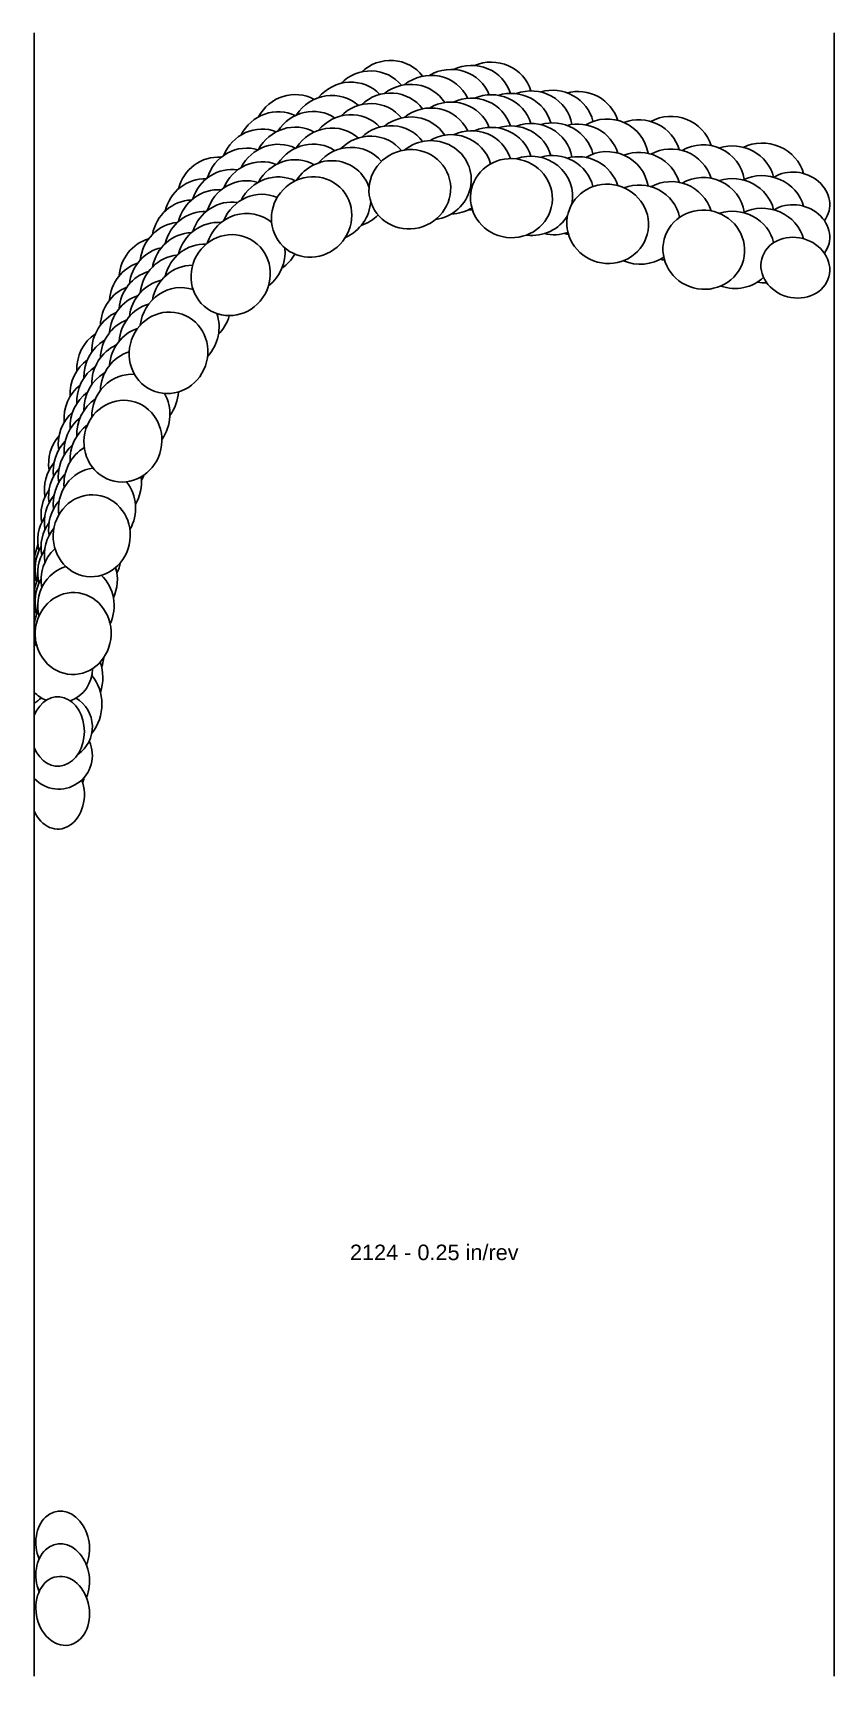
# Model space of a CAD drawing. Header units: inches. Extents: x -6.1 to 0, y -11.5 to 1.1.
import ezdxf
from ezdxf.enums import TextEntityAlignment as Align

# ---------------------------------------------------------------- set-up
doc = ezdxf.new("R2010")
doc.units = ezdxf.units.IN
doc.header["$MEASUREMENT"] = 0
for name, color, linetype, true_color in [('Blade_1', 30, 'Continuous', 0xff7f00), ('Blade_2', 7, 'Continuous', 0xcccc00), ('Blade_3', 7, 'Continuous', 0x00cc00), ('Blade_4', 7, 'Continuous', 0x00cccc), ('Blade_5', 7, 'Continuous', 0x0066cc)]:
    doc.layers.add(name, color=color, linetype=linetype, true_color=true_color)
doc.layers.add('Gage_Line', color=7, linetype='Continuous')
doc.styles.get("Standard").update_dxf_attribs({"font": 'arial.ttf'})

msp = doc.modelspace()

# ---------------------------------------------------------------- linework, layer by layer
at = {"layer": 'Blade_1'}
for centre, major_axis, ratio, start_param, end_param in [((-3.249, 0.404), (0.296, 0.105), 0.964461, 6.501886, 8.196693), ((-2.471, 0.336), (0.311, -0.04), 0.965898, 6.669985, 8.305541), ((-4.001, 0.192), (0.217, 0.227), 0.961677, 6.445282, 8.058035), ((-3.249, 0.154), (0.296, 0.105), 0.964461, 6.501886, 8.196693), ((-2.471, 0.086), (0.311, -0.04), 0.965898, 6.669985, 8.305541), ((-1.734, 0.139), (0.303, -0.081), 0.965926, 6.686936, 8.66962), ((-4.001, -0.058), (0.217, 0.227), 0.961677, 6.445282, 8.058035), ((-0.998, -0.059), (0.303, -0.081), 0.965926, 6.683612, 8.665749), ((-1.734, -0.111), (0.303, -0.081), 0.965926, 6.686936, 8.66962), ((-4.621, -0.254), (0.154, 0.273), 0.958623, 6.631219, 8.075052), ((-0.998, -0.309), (0.303, -0.081), 0.965926, 6.683612, 8.665749), ((-0.297, -0.197), (0.257, -0.069), 0.866025, 5.943067, 8.749854), ((-4.621, -0.504), (0.154, 0.273), 0.958623, 6.631219, 8.075052), ((-0.297, -0.447), (0.257, -0.069), 0.866025, 5.943067, 8.749854), ((-5.097, -0.849), (0.104, 0.296), 0.955877, 6.819238, 8.092305), ((-5.097, -1.099), (0.104, 0.296), 0.955877, 6.819238, 8.092305), ((-5.446, -1.526), (0.066, 0.307), 0.949043, 6.995124, 8.102546), ((-5.446, -1.776), (0.066, 0.307), 0.949043, 6.995124, 8.102546), ((-5.685, -2.251), (0.039, 0.312), 0.937362, 7.183808, 8.115252), ((-5.685, -2.501), (0.039, 0.312), 0.937362, 7.183808, 8.115252), ((-5.827, -3), (0.014, 0.314), 0.925182, 7.346193, 8.189784), ((-5.827, -3.25), (0.014, 0.314), 0.925182, 7.346193, 8.189784), ((-5.937, -3.274), (0, 0.257), 1, 7.009462, 7.103731), ((-5.937, -3.524), (0, 0.257), 1, 7.009462, 7.103731), ((-5.937, -3.774), (0, 0.257), 1, 7.009462, 7.103731), ((-5.937, -3.774), (0, 0.257), 1, 3.485467, 4.725671), ((-5.937, -3.774), (0, 0.257), 1, 8.604233, 9.038642), ((-5.945, -4.251), (0, 0.266), 0.766045, 2.058801, 7.365977), ((-5.937, -4.215), (0, 0.257), 1, 0.53807, 0.820545), ((-5.937, -4.215), (0, 0.257), 1, 3.738733, 5.745116), ((-5.937, -4.435), (0, 0.257), 1, 2.318789, 5.153979), ((-5.937, -4.215), (0, 0.257), 1, 2.321048, 2.390444), ((-5.907, -10.489), (-0.046, 0.262), 0.766045, 3.991316, 8.12258), ((-5.907, -10.739), (-0.046, 0.262), 0.766045, 3.991316, 8.12258)]:
    msp.add_ellipse(centre, major_axis=major_axis, ratio=ratio, start_param=start_param, end_param=end_param, dxfattribs=at)
for centre, major_axis, ratio in [((-3.249, -0.096), (0.296, 0.105), 0.964461), ((-2.471, -0.164), (0.311, -0.04), 0.965898), ((-4.001, -0.308), (0.217, 0.227), 0.961677), ((-1.734, -0.361), (0.303, -0.081), 0.965926), ((-0.998, -0.559), (0.303, -0.081), 0.965926), ((-4.621, -0.754), (0.154, 0.273), 0.958623), ((-0.297, -0.697), (0.257, -0.069), 0.866025), ((-5.097, -1.349), (0.104, 0.296), 0.955877), ((-5.446, -2.026), (0.066, 0.307), 0.949043), ((-5.685, -2.751), (0.039, 0.312), 0.937362), ((-5.827, -3.5), (0.014, 0.314), 0.925182), ((-5.907, -10.989), (-0.046, 0.262), 0.766045)]:
    msp.add_ellipse(centre, major_axis=major_axis, ratio=ratio, dxfattribs=at)
at = {"layer": 'Blade_2'}
for centre, major_axis, ratio, start_param, end_param in [((-3.092, 0.473), (0.305, 0.075), 0.964891, 6.467927, 8.305789), ((-3.857, 0.316), (0.237, 0.206), 0.962291, 6.390762, 8.152638), ((-2.316, 0.354), (0.307, -0.065), 0.965926, 6.655954, 8.443934), ((-3.092, 0.223), (0.305, 0.075), 0.964891, 6.467927, 8.305789), ((-3.857, 0.066), (0.237, 0.206), 0.962291, 6.390762, 8.152638), ((-2.316, 0.104), (0.307, -0.065), 0.965926, 6.655954, 8.443934), ((-1.489, 0.133), (0.303, -0.081), 0.965926, 6.801484, 8.501672), ((-3.092, -0.027), (0.305, 0.075), 0.964891, 4.606992, 8.305789), ((-4.509, -0.091), (0.165, 0.267), 0.959221, 6.525751, 8.124792), ((-3.857, -0.184), (0.237, 0.206), 0.962291, 5.874187, 8.152638), ((-2.316, -0.146), (0.307, -0.065), 0.965926, 6.290111, 8.443934), ((-1.489, -0.117), (0.303, -0.081), 0.965926, 6.801484, 8.501672), ((-0.768, -0.06), (0.303, -0.081), 0.939693, 6.756356, 8.459262), ((-4.509, -0.341), (0.165, 0.267), 0.959221, 6.525751, 8.124792), ((-1.489, -0.367), (0.303, -0.081), 0.965926, 6.744076, 8.501672), ((-0.768, -0.31), (0.303, -0.081), 0.939693, 6.756356, 8.459262), ((-3.857, -0.184), (0.237, 0.206), 0.962291, 4.397446, 5.532165), ((-5.012, -0.662), (0.114, 0.293), 0.956389, 6.72701, 8.131367), ((-4.509, -0.591), (0.165, 0.267), 0.959221, 6.128264, 8.124792), ((-2.316, -0.146), (0.307, -0.065), 0.965926, 4.791687, 5.978558), ((-0.768, -0.56), (0.303, -0.081), 0.939693, 6.747674, 8.459262), ((-5.012, -0.912), (0.114, 0.293), 0.956389, 6.72701, 8.131367), ((-4.509, -0.591), (0.165, 0.267), 0.959221, 4.339636, 5.393725), ((-1.489, -0.367), (0.303, -0.081), 0.965926, 4.554866, 5.595096), ((-5.012, -1.162), (0.114, 0.293), 0.956389, 6.321792, 8.131367), ((-0.768, -0.56), (0.303, -0.081), 0.939693, 4.631914, 5.774583), ((-5.385, -1.327), (0.075, 0.305), 0.94944, 6.918673, 8.136929), ((-5.012, -1.162), (0.114, 0.293), 0.956389, 4.323299, 5.438777), ((-5.385, -1.577), (0.075, 0.305), 0.94944, 6.918673, 8.136929), ((-5.385, -1.827), (0.075, 0.305), 0.94944, 6.444576, 8.136929), ((-5.385, -1.827), (0.075, 0.305), 0.94944, 4.316581, 5.502487), ((-5.645, -2.044), (0.04, 0.311), 0.942807, 7.091884, 8.139447), ((-5.645, -2.294), (0.04, 0.311), 0.942807, 7.091884, 8.139447), ((-5.645, -2.544), (0.04, 0.311), 0.942807, 6.521252, 8.139447), ((-5.645, -2.544), (0.04, 0.311), 0.942807, 4.296422, 5.548609), ((-5.806, -2.789), (0.015, 0.314), 0.931068, 7.292005, 8.151406), ((-5.806, -3.039), (0.015, 0.314), 0.931068, 7.292005, 8.151406), ((-5.806, -3.289), (0.015, 0.314), 0.931068, 6.599933, 8.151406), ((-5.806, -3.289), (0.015, 0.314), 0.931068, 4.303269, 5.60774), ((-5.875, -3.799), (0.029, 0.313), 0.852344, 4.910981, 4.930284), ((-5.875, -4.049), (0.029, 0.313), 0.852344, 4.034943, 5.601892), ((-5.945, -4.733), (0, 0.266), 0.766045, 2.058801, 5.147081)]:
    msp.add_ellipse(centre, major_axis=major_axis, ratio=ratio, start_param=start_param, end_param=end_param, dxfattribs=at)
at = {"layer": 'Blade_3'}
for centre, major_axis, ratio, start_param, end_param in [((-2.935, 0.519), (0.311, 0.045), 0.965258, 6.501093, 8.264971), ((-3.71, 0.418), (0.255, 0.184), 0.962884, 6.406532, 8.119263), ((-2.151, 0.359), (0.303, -0.081), 0.965926, 6.772128, 8.4186), ((-2.935, 0.269), (0.311, 0.045), 0.965258, 6.501093, 8.264971), ((-3.71, 0.168), (0.255, 0.184), 0.962884, 6.406532, 8.119263), ((-2.151, 0.109), (0.303, -0.081), 0.965926, 6.772128, 8.4186), ((-4.392, 0.055), (0.175, 0.261), 0.959827, 6.488382, 8.065254), ((-2.935, 0.019), (0.311, 0.045), 0.965258, 6.39775, 8.264971), ((-3.71, -0.082), (0.255, 0.184), 0.962884, 6.348104, 8.119263), ((-2.151, -0.141), (0.303, -0.081), 0.965926, 6.772128, 8.4186), ((-4.392, -0.195), (0.175, 0.261), 0.959827, 6.488382, 8.065254), ((-4.923, -0.49), (0.124, 0.288), 0.95692, 6.698474, 8.089895), ((-4.392, -0.445), (0.175, 0.261), 0.959827, 6.463021, 8.065254), ((-2.935, 0.019), (0.311, 0.045), 0.965258, 4.591612, 5.113281), ((-3.71, -0.082), (0.255, 0.184), 0.962884, 4.397189, 4.882812), ((-4.923, -0.74), (0.124, 0.288), 0.95692, 6.698474, 8.089895), ((-2.151, -0.141), (0.303, -0.081), 0.965926, 4.740992, 5.331119), ((-4.392, -0.445), (0.175, 0.261), 0.959827, 4.316556, 4.788059), ((-4.923, -0.99), (0.124, 0.288), 0.95692, 6.674124, 8.089895), ((-5.32, -1.14), (0.084, 0.302), 0.949861, 6.894478, 8.10655), ((-5.32, -1.39), (0.084, 0.302), 0.949861, 6.894478, 8.10655), ((-4.923, -0.99), (0.124, 0.288), 0.95692, 4.318995, 4.859043), ((-5.32, -1.64), (0.084, 0.302), 0.949861, 6.832512, 8.10655), ((-5.601, -1.849), (0.049, 0.31), 0.943107, 7.068071, 8.106752), ((-5.32, -1.64), (0.084, 0.302), 0.949861, 4.323883, 4.942861), ((-5.601, -2.099), (0.049, 0.31), 0.943107, 7.068071, 8.106752), ((-5.601, -2.349), (0.049, 0.31), 0.943107, 6.940052, 8.106752), ((-5.601, -2.349), (0.049, 0.31), 0.943107, 4.317509, 5.01105), ((-5.781, -2.59), (0.023, 0.313), 0.93124, 7.266254, 8.123315), ((-5.781, -2.84), (0.023, 0.313), 0.93124, 7.266254, 8.123315), ((-5.781, -3.09), (0.023, 0.313), 0.93124, 7.04569, 8.123315), ((-5.781, -3.09), (0.023, 0.313), 0.93124, 4.330758, 5.092398), ((-5.868, -3.848), (0.035, 0.312), 0.852387, 4.475826, 5.233156), ((-5.945, -4.555), (0, 0.266), 0.766045, 4.371, 4.52205)]:
    msp.add_ellipse(centre, major_axis=major_axis, ratio=ratio, start_param=start_param, end_param=end_param, dxfattribs=at)
at = {"layer": 'Blade_4'}
for centre, major_axis, ratio, start_param, end_param in [((-3.559, 0.505), (0.271, 0.159), 0.96345, 6.430828, 8.118579), ((-2.779, 0.549), (0.314, 0.017), 0.965556, 6.52828, 8.249073), ((-1.957, 0.35), (0.303, -0.081), 0.965926, 6.824952, 8.395805), ((-4.268, 0.189), (0.186, 0.253), 0.960439, 6.454225, 8.028608), ((-3.559, 0.255), (0.271, 0.159), 0.96345, 6.430828, 8.118579), ((-2.779, 0.299), (0.314, 0.017), 0.965556, 6.52828, 8.249073), ((-1.957, 0.1), (0.303, -0.081), 0.965926, 6.824952, 8.395805), ((-1.243, 0.159), (0.303, -0.081), 0.965926, 6.8215, 8.641495), ((-4.268, -0.061), (0.186, 0.253), 0.960439, 6.454225, 8.028608), ((-3.559, 0.005), (0.271, 0.159), 0.96345, 6.430828, 8.118579), ((-2.779, 0.049), (0.314, 0.017), 0.965556, 6.52828, 8.249073), ((-0.538, -0.028), (0.303, -0.081), 0.906308, 6.755547, 8.627282), ((-1.957, -0.15), (0.303, -0.081), 0.965926, 6.824952, 8.395805), ((-1.243, -0.091), (0.303, -0.081), 0.965926, 6.8215, 8.641495), ((-4.268, -0.311), (0.186, 0.253), 0.960439, 6.454225, 8.028608), ((-0.538, -0.278), (0.303, -0.081), 0.906308, 6.755547, 8.627282), ((-4.828, -0.327), (0.134, 0.284), 0.957472, 6.673054, 8.069076), ((-1.243, -0.341), (0.303, -0.081), 0.965926, 6.8215, 8.641495), ((-0.538, -0.528), (0.303, -0.081), 0.906308, 6.755547, 8.627282), ((-4.828, -0.577), (0.134, 0.284), 0.957472, 6.673054, 8.069076), ((-2.779, 0.049), (0.314, 0.017), 0.965556, 4.591146, 4.688341), ((-1.957, -0.15), (0.303, -0.081), 0.965926, 4.625091, 4.715534), ((-4.828, -0.827), (0.134, 0.284), 0.957472, 6.673054, 8.069076), ((-5.25, -0.96), (0.094, 0.3), 0.950305, 6.883491, 8.093701), ((-1.243, -0.341), (0.303, -0.081), 0.965926, 4.687672, 4.788691), ((-0.538, -0.528), (0.303, -0.081), 0.906308, 4.790425, 5.02662), ((-5.25, -1.21), (0.094, 0.3), 0.950305, 6.883491, 8.093701), ((-5.25, -1.46), (0.094, 0.3), 0.950305, 6.883491, 8.093701), ((-5.554, -1.66), (0.057, 0.309), 0.943431, 7.059637, 8.098101), ((-5.554, -1.91), (0.057, 0.309), 0.943431, 7.059637, 8.098101), ((-5.25, -1.46), (0.094, 0.3), 0.950305, 4.327885, 4.360708), ((-5.554, -2.16), (0.057, 0.309), 0.943431, 7.059637, 8.098101), ((-5.753, -2.396), (0.023, 0.313), 0.936892, 7.209018, 8.104742), ((-5.554, -2.16), (0.057, 0.309), 0.943431, 4.325722, 4.468319), ((-5.753, -2.646), (0.023, 0.313), 0.936892, 7.209018, 8.104742), ((-5.753, -2.896), (0.023, 0.313), 0.936892, 7.209018, 8.104742), ((-5.753, -2.896), (0.023, 0.313), 0.936892, 4.310591, 4.595109), ((-5.858, -3.152), (0.043, 0.311), 0.852453, 7.681883, 7.777671), ((-5.858, -3.402), (0.043, 0.311), 0.852453, 7.681883, 7.777671), ((-5.858, -3.652), (0.043, 0.311), 0.852453, 7.681883, 7.777671), ((-5.858, -3.652), (0.043, 0.311), 0.852453, 4.487174, 4.727232)]:
    msp.add_ellipse(centre, major_axis=major_axis, ratio=ratio, start_param=start_param, end_param=end_param, dxfattribs=at)
at = {"layer": 'Blade_5'}
for centre, major_axis, ratio, start_param, end_param in [((-3.405, 0.587), (0.284, 0.133), 0.963978, 6.478431, 8.188922), ((-2.624, 0.575), (0.314, -0.011), 0.965772, 6.597148, 8.313288), ((-4.139, 0.321), (0.196, 0.245), 0.961051, 6.440515, 8.048916), ((-3.405, 0.337), (0.284, 0.133), 0.963978, 6.478431, 8.188922), ((-2.624, 0.325), (0.314, -0.011), 0.965772, 6.597148, 8.313288), ((-4.139, 0.071), (0.196, 0.245), 0.961051, 6.440515, 8.048916), ((-3.405, 0.087), (0.284, 0.133), 0.963978, 6.478431, 8.188922), ((-2.624, 0.075), (0.314, -0.011), 0.965772, 6.597148, 8.313288), ((-4.727, -0.161), (0.144, 0.279), 0.958041, 6.667548, 8.095132), ((-4.139, -0.179), (0.196, 0.245), 0.961051, 6.440515, 8.048916), ((-4.727, -0.411), (0.144, 0.279), 0.958041, 6.667548, 8.095132), ((-4.727, -0.661), (0.144, 0.279), 0.958041, 6.667548, 8.095132), ((-5.176, -0.776), (0.103, 0.297), 0.950772, 6.880924, 8.121186), ((-5.176, -1.026), (0.103, 0.297), 0.950772, 6.880924, 8.121186), ((-5.176, -1.276), (0.103, 0.297), 0.950772, 6.880924, 8.121186), ((-5.502, -1.466), (0.065, 0.307), 0.943778, 7.053509, 8.124541), ((-5.502, -1.716), (0.065, 0.307), 0.943778, 7.053509, 8.124541), ((-5.502, -1.966), (0.065, 0.307), 0.943778, 7.053509, 8.124541), ((-5.721, -2.196), (0.031, 0.312), 0.937114, 7.206321, 8.118297), ((-5.721, -2.446), (0.031, 0.312), 0.937114, 7.206321, 8.118297), ((-5.721, -2.696), (0.031, 0.312), 0.937114, 7.206321, 8.118297), ((-5.844, -2.949), (0.032, 0.312), 0.892196, 7.519973, 8.220673), ((-5.844, -3.199), (0.032, 0.312), 0.892196, 7.519973, 8.220673), ((-5.844, -3.449), (0.032, 0.312), 0.892196, 7.519973, 8.220673)]:
    msp.add_ellipse(centre, major_axis=major_axis, ratio=ratio, start_param=start_param, end_param=end_param, dxfattribs=at)
at = {"layer": 'Gage_Line'}
for p, q in [((-6.125, -11.489), (-6.125, 1.102)), ((0, -11.489), (0, 1.102))]:
    msp.add_line(p, q, dxfattribs=at)

# ---------------------------------------------------------------- texts
msp.add_text('2124 - 0.25 in/rev', height=0.11875).set_placement((-3.062, -8.242), align=Align.MIDDLE_CENTER)

doc.saveas('drawing.dxf')
